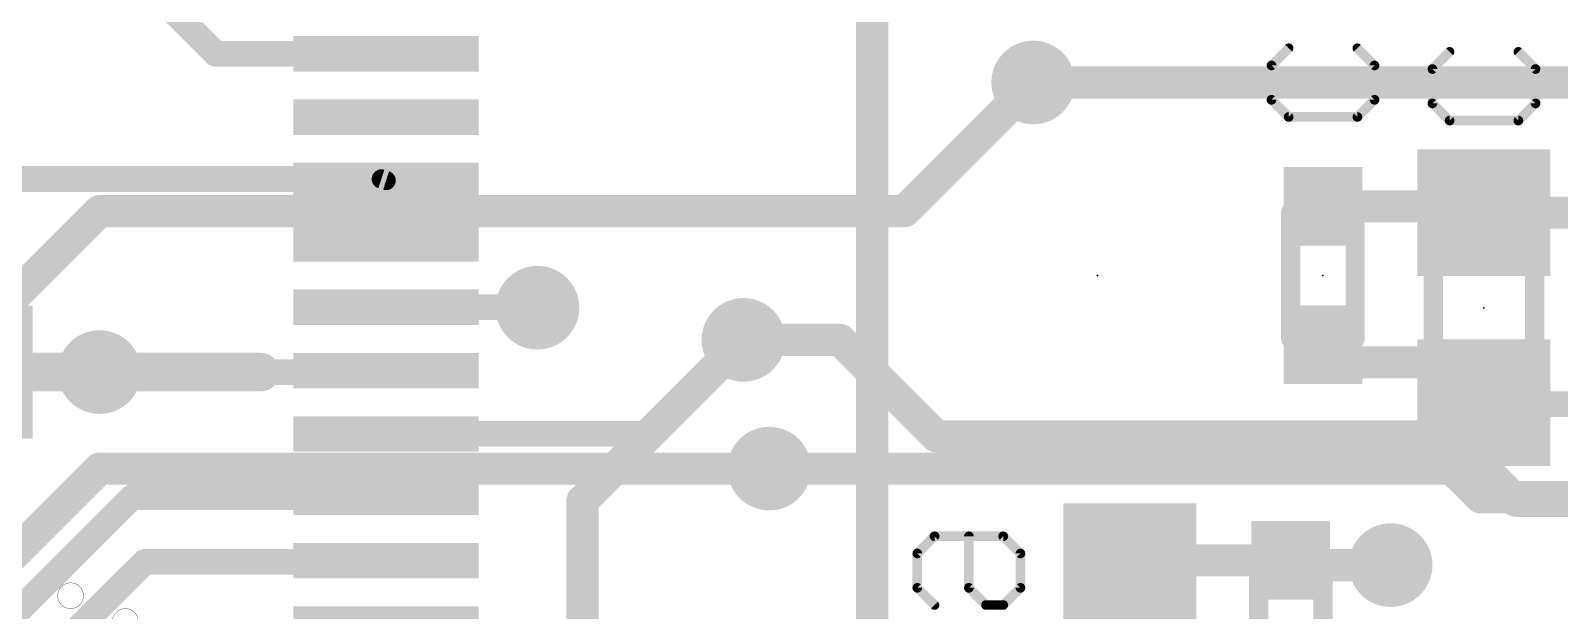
# Model space of a CAD drawing. Extents: x -18 to 144, y -21 to 125.
# Drawn here: x 22.82 to 34.89, y 66.95 to 71.53 of the extents above; entities that cross this region are included whole.
import ezdxf

# ---------------------------------------------------------------- set-up
doc = ezdxf.new("R2010")
doc.units = 0
for name, color, linetype in [('1', 251, 'CONTINUOUS'), ('114', 4, 'CONTINUOUS'), ('16', 175, 'CONTINUOUS'), ('18', 82, 'CONTINUOUS'), ('2', 82, 'CONTINUOUS'), ('22', 251, 'CONTINUOUS'), ('23', 7, 'CONTINUOUS'), ('24', 7, 'CONTINUOUS'), ('28', 251, 'CONTINUOUS')]:
    doc.layers.add(name, color=color, linetype=linetype)

# ---------------------------------------------------------------- blocks, each defined once
blk = doc.blocks.new('RECT')
blk.add_solid([(-0.5, -0.5), (0.5, -0.5), (-0.5, 0.5), (0.5, 0.5)])
blk = doc.blocks.new('ROUNDV')
at = {"const_width": 0.5}
blk.add_lwpolyline([(0, -0.25, 1), (0, 0.25, 1), (0, -0.25)], format="xyb", dxfattribs=at)

msp = doc.modelspace()

# ---------------------------------------------------------------- linework, layer by layer
at = {"layer": '1'}
for points, const_width in [([(24.285, 71.346), (23.114, 72.517)], 0.2032), ([(25.6286, 71.346), (24.285, 71.346)], 0.2032), ([(22.533, 70.358), (25.5912, 70.358)], 0.2032), ([(25.5912, 70.358), (25.6286, 70.346)], 0.1524), ([(25.6286, 69.346), (26.92, 69.346)], 0.2032), ([(26.92, 69.346), (26.8224, 69.342)], 0.2032), ([(28.448, 69.088), (27.706, 68.346)], 0.254), ([(22.34, 68.834), (23.368, 68.834)], 0.3048), ([(23.368, 68.834), (24.638, 68.834)], 0.3048), ([(24.638, 68.834), (25.6166, 68.834)], 0.2032), ([(25.6166, 68.834), (25.6286, 68.846)], 0.2032), ([(25.6286, 68.346), (27.706, 68.346)], 0.2032), ([(27.178, 67.818), (27.706, 68.346)], 0.254), ([(34.036, 68.072), (28.6512, 68.072)], 0.254), ([(34.262, 67.846), (34.036, 68.072)], 0.254), ([(23.6246, 67.846), (22.5044, 66.7258)], 0.2032), ([(25.6286, 67.846), (23.6246, 67.846)], 0.2032), ([(27.178, 65.532), (27.178, 67.818)], 0.254), ([(36.8554, 67.846), (34.262, 67.846)], 0.254), ([(22.9362, 66.548), (23.7236, 67.3354)], 0.2032), ([(23.7236, 67.3354), (25.5926, 67.3354)], 0.2032), ([(25.5926, 67.3354), (25.6286, 67.346)], 0.2032)]:
    msp.add_lwpolyline(points, dxfattribs=dict(at, const_width=const_width))
for points, const_width in [([(24.285, 71.3968, 1), (24.285, 71.2952)], 0.1016), ([(24.2491, 71.3101, 1), (24.3209, 71.3819)], 0.1016), ([(25.6286, 71.2952, 1), (25.6286, 71.3968)], 0.1016), ([(25.5912, 70.3072, 1), (25.5912, 70.4088)], 0.1016), ([(25.6028, 70.3943, 1), (25.5796, 70.3217)], 0.0762), ([(25.617, 70.3097, 1), (25.6402, 70.3823)], 0.0762), ([(25.6286, 69.3968, 1), (25.6286, 69.2952)], 0.1016), ([(26.8203, 69.3928, 1), (26.8245, 69.2912)], 0.1016), ([(26.9221, 69.2952, 1), (26.9179, 69.3968)], 0.1016), ([(26.92, 69.2952, 1), (26.92, 69.3968)], 0.1016), ([(28.4929, 69.0431, 1), (28.4031, 69.1329)], 0.127), ([(23.368, 68.9102, 1), (23.368, 68.7578)], 0.1524), ([(23.368, 68.7578, 1), (23.368, 68.9102)], 0.1524), ([(24.638, 68.8848, 1), (24.638, 68.7832)], 0.1016), ([(24.638, 68.7578, 1), (24.638, 68.9102)], 0.1524), ([(25.5807, 68.8699, 1), (25.6525, 68.7981)], 0.1016), ([(25.6645, 68.8101, 1), (25.5927, 68.8819)], 0.1016), ([(25.6166, 68.7832, 1), (25.6166, 68.8848)], 0.1016), ([(25.6286, 68.3968, 1), (25.6286, 68.2952)], 0.1016), ([(27.6611, 68.3909, 1), (27.7509, 68.3011)], 0.127), ([(27.7509, 68.3011, 1), (27.6611, 68.3909)], 0.127), ([(27.706, 68.2952, 1), (27.706, 68.3968)], 0.1016), ([(28.6512, 68.1355, 1), (28.6512, 68.0085)], 0.127), ([(34.0809, 68.1169, 1), (33.9911, 68.0271)], 0.127), ([(34.036, 68.0085, 1), (34.036, 68.1355)], 0.127), ([(23.6246, 67.8968, 1), (23.6246, 67.7952)], 0.1016), ([(23.6605, 67.8101, 1), (23.5887, 67.8819)], 0.1016), ([(25.6286, 67.7952, 1), (25.6286, 67.8968)], 0.1016), ([(27.2415, 67.818, 1), (27.1145, 67.818)], 0.127), ([(27.1331, 67.8629, 1), (27.2229, 67.7731)], 0.127), ([(34.262, 67.9095, 1), (34.262, 67.7825)], 0.127), ([(34.2171, 67.8011, 1), (34.3069, 67.8909)], 0.127), ([(23.7236, 67.3862, 1), (23.7236, 67.2846)], 0.1016), ([(23.7595, 67.2995, 1), (23.6877, 67.3713)], 0.1016), ([(25.5783, 67.3841, 1), (25.6069, 67.2867)], 0.1016), ([(25.5926, 67.2846, 1), (25.5926, 67.3862)], 0.1016), ([(25.6429, 67.2973, 1), (25.6143, 67.3947)], 0.1016)]:
    msp.add_lwpolyline(points, format="xyb", dxfattribs=dict(at, const_width=const_width))
at = {"layer": '114', "const_width": 0.0025}
for points in [[(23.1394, 66.9671, 1), (23.1394, 67.1703, 1), (23.1394, 66.9671)], [(23.5712, 66.7639, 1), (23.5712, 66.9671, 1), (23.5712, 66.7639)]]:
    msp.add_lwpolyline(points, format="xyb", dxfattribs=at)
at = {"layer": '16'}
for points, const_width in [([(29.464, 80.264), (29.464, 63.881)], 0.254), ([(37.6428, 71.12), (30.734, 71.12)], 0.254), ([(33.02, 70.1421), (34.2399, 70.1421)], 0.254), ([(34.2399, 70.1421), (34.29, 70.092)], 0.254), ([(34.29, 70.092), (35.2926, 70.092)], 0.254), ([(33.02, 69.0499), (33.0581, 69.0499)], 0.254), ([(33.0581, 69.0499), (33.1978, 68.9102)], 0.254), ([(33.1978, 68.9102), (33.9718, 68.9102)], 0.254), ([(33.9718, 68.9102), (34.29, 68.592)], 0.254), ([(34.302, 68.58), (34.29, 68.592)], 0.2032), ([(35.306, 68.58), (34.302, 68.58)], 0.2032), ([(23.368, 68.072), (22.606, 67.31)], 0.254), ([(28.6512, 68.072), (23.368, 68.072)], 0.254), ([(31.496, 67.298), (31.5461, 67.3481)], 0.254), ([(31.5461, 67.3481), (32.766, 67.3481)], 0.254), ([(32.766, 67.3481), (32.8041, 67.31)], 0.254), ([(32.8041, 67.31), (33.5534, 67.31)], 0.254)]:
    msp.add_lwpolyline(points, dxfattribs=dict(at, const_width=const_width))
for points, const_width in [([(30.734, 71.1835, 1), (30.734, 71.0565)], 0.127), ([(33.02, 70.2056, 1), (33.02, 70.0786)], 0.127), ([(34.2848, 70.187, 1), (34.195, 70.0972)], 0.127), ([(34.29, 70.1555, 1), (34.29, 70.0285)], 0.127), ([(34.2399, 70.0786, 1), (34.2399, 70.2056)], 0.127), ([(34.2451, 70.0471, 1), (34.3349, 70.1369)], 0.127), ([(33.02, 69.1134, 1), (33.02, 68.9864)], 0.127), ([(33.103, 69.0948, 1), (33.0132, 69.005)], 0.127), ([(33.0581, 68.9864, 1), (33.0581, 69.1134)], 0.127), ([(33.1978, 68.9737, 1), (33.1978, 68.8467)], 0.127), ([(33.1529, 68.8653, 1), (33.2427, 68.9551)], 0.127), ([(34.0167, 68.9551, 1), (33.9269, 68.8653)], 0.127), ([(33.9718, 68.8467, 1), (33.9718, 68.9737)], 0.127), ([(34.2451, 68.5471, 1), (34.3349, 68.6369)], 0.127), ([(34.3259, 68.6279, 1), (34.2541, 68.5561)], 0.1016), ([(34.302, 68.6308, 1), (34.302, 68.5292)], 0.1016), ([(34.2661, 68.5441, 1), (34.3379, 68.6159)], 0.1016), ([(23.368, 68.1355, 1), (23.368, 68.0085)], 0.127), ([(23.4129, 68.0271, 1), (23.3231, 68.1169)], 0.127), ([(28.6512, 68.0085, 1), (28.6512, 68.1355)], 0.127), ([(31.5461, 67.4116, 1), (31.5461, 67.2846)], 0.127), ([(31.591, 67.3032, 1), (31.5012, 67.393)], 0.127), ([(32.8109, 67.393, 1), (32.7211, 67.3032)], 0.127), ([(32.8041, 67.3735, 1), (32.8041, 67.2465)], 0.127), ([(32.766, 67.2846, 1), (32.766, 67.4116)], 0.127), ([(33.5534, 67.2465, 1), (33.5534, 67.3735)], 0.127), ([(31.4511, 67.3429, 1), (31.5409, 67.2531)], 0.127), ([(32.7592, 67.2651, 1), (32.849, 67.3549)], 0.127)]:
    msp.add_lwpolyline(points, format="xyb", dxfattribs=dict(at, const_width=const_width))
at = {"layer": '2', "const_width": 0.254}
for points in [[(30.734, 71.12), (29.718, 70.104)], [(23.368, 70.104), (21.844, 68.58)], [(29.718, 70.104), (23.368, 70.104)], [(29.21, 69.088), (28.448, 69.088)], [(29.972, 68.326), (29.21, 69.088)], [(34.036, 68.326), (29.972, 68.326)], [(34.544, 67.818), (34.036, 68.326)], [(38.354, 67.818), (34.544, 67.818)]]:
    msp.add_lwpolyline(points, dxfattribs=at)
at = {"layer": '2', "const_width": 0.127}
for points in [[(30.7789, 71.0751, 1), (30.6891, 71.1649)], [(23.368, 70.1675, 1), (23.368, 70.0405)], [(23.4129, 70.0591, 1), (23.3231, 70.1489)], [(29.6731, 70.1489, 1), (29.7629, 70.0591)], [(29.718, 70.0405, 1), (29.718, 70.1675)], [(28.448, 69.1515, 1), (28.448, 69.0245)], [(29.2549, 69.1329, 1), (29.1651, 69.0431)], [(29.21, 69.0245, 1), (29.21, 69.1515)], [(29.972, 68.3895, 1), (29.972, 68.2625)], [(29.9271, 68.2811, 1), (30.0169, 68.3709)], [(34.0809, 68.3709, 1), (33.9911, 68.2811)], [(34.036, 68.2625, 1), (34.036, 68.3895)], [(34.544, 67.8815, 1), (34.544, 67.7545)], [(34.4991, 67.7731, 1), (34.5889, 67.8629)]]:
    msp.add_lwpolyline(points, format="xyb", dxfattribs=at)
at = {"layer": '22', "const_width": 0.1524}
for points in [[(33.89, 68.542), (33.89, 70.142)], [(33.89, 70.142), (34.69, 70.142)], [(34.69, 70.142), (34.69, 68.542)], [(32.766, 69.096), (32.766, 70.096)], [(33.274, 70.096), (33.274, 69.096)], [(34.69, 68.542), (33.89, 68.542)], [(31.096, 65.748), (31.096, 67.348)], [(31.096, 67.348), (31.896, 67.348)], [(31.896, 67.348), (31.896, 65.748)], [(32.512, 66.302), (32.512, 67.302)], [(33.02, 67.302), (33.02, 66.302)]]:
    msp.add_lwpolyline(points, dxfattribs=at)
at = {"layer": '22', "const_width": 0.0762}
for points in [[(33.9281, 70.142, 1), (33.8519, 70.142)], [(33.89, 70.1801, 1), (33.89, 70.1039)], [(34.7281, 70.142, 1), (34.6519, 70.142)], [(34.69, 70.1039, 1), (34.69, 70.1801)], [(32.8041, 70.096, 1), (32.7279, 70.096)], [(33.3121, 70.096, 1), (33.2359, 70.096)], [(32.7279, 69.096, 1), (32.8041, 69.096)], [(33.2359, 69.096, 1), (33.3121, 69.096)], [(33.89, 68.5801, 1), (33.89, 68.5039)], [(33.8519, 68.542, 1), (33.9281, 68.542)], [(34.6519, 68.542, 1), (34.7281, 68.542)], [(34.69, 68.5039, 1), (34.69, 68.5801)], [(31.1341, 67.348, 1), (31.0579, 67.348)], [(31.096, 67.3861, 1), (31.096, 67.3099)], [(31.9341, 67.348, 1), (31.8579, 67.348)], [(31.896, 67.3099, 1), (31.896, 67.3861)], [(32.5501, 67.302, 1), (32.4739, 67.302)], [(33.0581, 67.302, 1), (32.9819, 67.302)]]:
    msp.add_lwpolyline(points, format="xyb", dxfattribs=at)
at = {"layer": '23'}
msp.add_point((31.242, 69.596), dxfattribs=at)
at = {"layer": '24'}
for p in [(33.02, 69.596), (34.29, 69.342)]:
    msp.add_point(p, dxfattribs=at)
at = {"layer": '28', "const_width": 0.0762}
for points in [[(32.6136, 71.2543), (32.7492, 71.3899)], [(33.2915, 71.3899), (33.4271, 71.2543)], [(32.6136, 70.9831), (32.6136, 71.2543)], [(33.4271, 71.2543), (33.4271, 70.9831)], [(33.8836, 71.226), (34.0192, 71.3616)], [(34.5615, 71.3616), (34.6971, 71.226)], [(33.8836, 70.9548), (33.8836, 71.226)], [(34.6971, 71.226), (34.6971, 70.9548)], [(32.7492, 70.8475), (32.6136, 70.9831)], [(33.4271, 70.9831), (33.2915, 70.8475)], [(34.0192, 70.8192), (33.8836, 70.9548)], [(34.6971, 70.9548), (34.5615, 70.8192)], [(33.2915, 70.8475), (32.7492, 70.8475)], [(34.5615, 70.8192), (34.0192, 70.8192)], [(29.8196, 67.4021), (29.9552, 67.5377)], [(29.9552, 67.5377), (30.4975, 67.5377)], [(30.2263, 67.131), (30.2263, 67.5377)], [(30.4975, 67.5377), (30.6331, 67.4021)], [(29.8196, 67.131), (29.8196, 67.4021)], [(30.6331, 67.4021), (30.6331, 67.131)], [(29.9552, 66.9954), (29.8196, 67.131)], [(30.3619, 66.9954), (30.2263, 67.131)], [(30.6331, 67.131), (30.4975, 66.9954)], [(30.4975, 66.9954), (30.3619, 66.9954)]]:
    msp.add_lwpolyline(points, dxfattribs=at)
at = {"layer": '28', "const_width": 0.0381}
for points in [[(32.7627, 71.3764, 1), (32.7357, 71.4033)], [(33.305, 71.4033, 1), (33.278, 71.3764)], [(32.6326, 71.2543, 1), (32.5945, 71.2543)], [(32.6001, 71.2677, 1), (32.6271, 71.2408)], [(33.4461, 71.2543, 1), (33.408, 71.2543)], [(33.4136, 71.2408, 1), (33.4406, 71.2677)], [(34.0327, 71.3481, 1), (34.0057, 71.375)], [(34.575, 71.375, 1), (34.548, 71.3481)], [(33.8701, 71.2394, 1), (33.8971, 71.2125)], [(33.9027, 71.226, 1), (33.8646, 71.226)], [(34.7161, 71.226, 1), (34.678, 71.226)], [(34.6836, 71.2125, 1), (34.7106, 71.2394)], [(32.5945, 70.9831, 1), (32.6326, 70.9831)], [(32.6271, 70.9966, 1), (32.6001, 70.9696)], [(33.408, 70.9831, 1), (33.4461, 70.9831)], [(33.4406, 70.9696, 1), (33.4136, 70.9966)], [(33.8971, 70.9683, 1), (33.8701, 70.9413)], [(33.8646, 70.9548, 1), (33.9027, 70.9548)], [(34.678, 70.9548, 1), (34.7161, 70.9548)], [(34.7106, 70.9413, 1), (34.6836, 70.9683)], [(32.7492, 70.8666, 1), (32.7492, 70.8285)], [(32.7357, 70.8341, 1), (32.7627, 70.861)], [(33.278, 70.861, 1), (33.305, 70.8341)], [(33.2915, 70.8285, 1), (33.2915, 70.8666)], [(34.0192, 70.8383, 1), (34.0192, 70.8002)], [(34.0057, 70.8058, 1), (34.0327, 70.8327)], [(34.548, 70.8327, 1), (34.575, 70.8058)], [(34.5615, 70.8002, 1), (34.5615, 70.8383)], [(29.9552, 67.5568, 1), (29.9552, 67.5187)], [(29.9687, 67.5242, 1), (29.9417, 67.5512)], [(30.2454, 67.5377, 1), (30.2073, 67.5377)], [(30.511, 67.5512, 1), (30.484, 67.5242)], [(30.4975, 67.5187, 1), (30.4975, 67.5568)], [(29.8387, 67.4021, 1), (29.8006, 67.4021)], [(29.8061, 67.4156, 1), (29.8331, 67.3887)], [(30.6521, 67.4021, 1), (30.614, 67.4021)], [(30.6196, 67.3887, 1), (30.6466, 67.4156)], [(29.8331, 67.1444, 1), (29.8061, 67.1175)], [(29.8006, 67.131, 1), (29.8387, 67.131)], [(30.2398, 67.1444, 1), (30.2129, 67.1175)], [(30.2073, 67.131, 1), (30.2454, 67.131)], [(30.614, 67.131, 1), (30.6521, 67.131)], [(30.6466, 67.1175, 1), (30.6196, 67.1444)], [(29.9417, 66.9819, 1), (29.9687, 67.0089)], [(30.3619, 67.0144, 1), (30.3619, 66.9763)], [(30.3485, 66.9819, 1), (30.3754, 67.0089)], [(30.484, 67.0089, 1), (30.511, 66.9819)], [(30.4975, 66.9763, 1), (30.4975, 67.0144)]]:
    msp.add_lwpolyline(points, format="xyb", dxfattribs=at)

# ---------------------------------------------------------------- block references
at = {"layer": '1', "xscale": 0.2794, "yscale": 1.462, "rotation": 270}
for p in [(25.6286, 71.346), (25.6286, 70.846), (25.6286, 70.346), (25.6286, 69.846), (25.6286, 69.346), (25.6286, 68.846), (25.6286, 68.346), (25.6286, 67.846), (25.6286, 67.346), (25.6286, 66.846)]:
    msp.add_blockref('RECT', p, dxfattribs=at)
at = {"layer": '1', "yscale": 1.05, "rotation": 180}
msp.add_blockref('RECT', (22.34, 68.834), dxfattribs=at)
at = {"layer": '16', "yscale": 1.05, "rotation": 90}
for p in [(34.29, 70.092), (34.29, 68.592), (31.496, 67.298)]:
    msp.add_blockref('RECT', p, dxfattribs=at)
at = {"layer": '16', "xscale": 0.62, "yscale": 0.62, "rotation": 90}
for p in [(33.02, 70.1421), (33.02, 69.0499), (32.766, 67.3481)]:
    msp.add_blockref('RECT', p, dxfattribs=at)
at = {"layer": '18', "xscale": 0.6604, "yscale": 0.6604}
for p in [(30.734, 71.12), (30.734, 71.12), (30.734, 71.12), (30.734, 71.12), (26.8224, 69.342), (26.8224, 69.342), (26.8224, 69.342), (26.8224, 69.342), (28.448, 69.088), (28.448, 69.088), (28.448, 69.088), (28.448, 69.088), (23.368, 68.834), (23.368, 68.834), (23.368, 68.834), (23.368, 68.834), (28.6512, 68.072), (28.6512, 68.072), (28.6512, 68.072), (28.6512, 68.072), (33.5534, 67.31), (33.5534, 67.31), (33.5534, 67.31), (33.5534, 67.31)]:
    msp.add_blockref('ROUNDV', p, dxfattribs=at)

doc.saveas('drawing.dxf')
